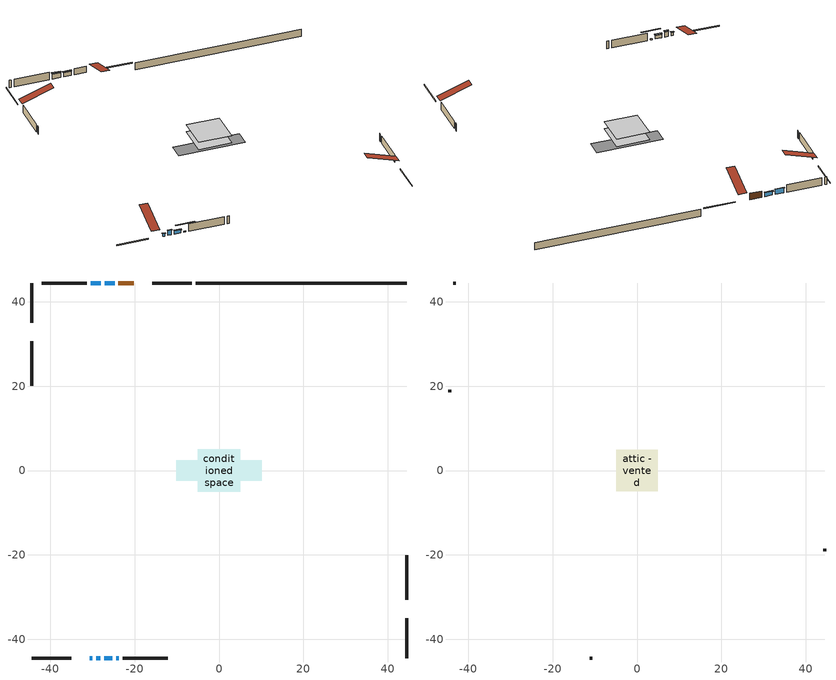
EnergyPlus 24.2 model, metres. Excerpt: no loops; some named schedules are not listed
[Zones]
conditioned space
 floor adiabatic (AdiabaticFloorConstruction): -5,-5 -5,5 5,5 5,-5 z0.76
 floor foundation (Slab1 construction): -10.08,-2.42 -10.08,2.42 10.08,2.42 10.08,-2.42 z-1.64
 wall outside (RimJoist1 construction): -6.48,44.44 -15.85,44.44 / -44.44,-44.44 -35.06,-44.44 / -44.44,44.44 -44.44,35.06 / 44.44,-44.44 44.44,-35.06 z0.76:1.06
 wall outside (AdiabaticWallConstruction 1): -20.25,44.44 -23.83,44.44 z0.76:2.79
 wall outside (AdiabaticWallConstruction): -30.67,-44.44 -30.06,-44.44 z0.76:1.68; -29.13,-44.44 -28.12,-44.44 / -28.01,44.44 -30.45,44.44 z0.76:2.39; -24.76,44.44 -27.08,44.44 z0.76:2.05; -27.19,-44.44 -25.24,-44.44 z0.76:1.84; -24.32,-44.44 -23.71,-44.44 z0.76:1.09
 wall outside (Wall1 construction): -31.38,44.44 -41.99,44.44 / -22.79,-44.44 -12.18,-44.44 / -44.44,30.67 -44.44,20.06 / 44.44,-30.67 44.44,-20.06 z0.76:3.2
 wall foundation (FoundationWall1 construction): -5.55,44.44,-1.64 -5.55,44.44,0.76 39.44,44.44,0.76 39.44,44.44,0.72 44.44,44.44,0.72 44.44,44.44,-1.64
 window (WindowConstruction 3): -30.67,-44.44 -30.06,-44.44 z0.76:1.67
 window (WindowConstruction 4): -29.13,-44.44 -28.12,-44.44 z0.76:2.38
 window (WindowConstruction): -24.76,44.44 -27.08,44.44 z0.76:2.05
 window (WindowConstruction 1): -28.01,44.44 -30.45,44.44 z0.76:2.38
 window (WindowConstruction 2): -27.19,-44.44 -25.24,-44.44 z0.76:1.84
 window (WindowConstruction 5): -24.32,-44.44 -23.72,-44.44 z0.76:1.09
 door (Door): -20.25,44.44 -23.83,44.44 z0.76:2.79
 ceiling adiabatic (AdiabaticFloorConstruction): 5,-5 5,5 -5,5 -5,-5 z0.76
attic - vented
 floor to conditioned space (Floor1 construction Reversed): -4.94,-4.94 -4.94,4.94 4.94,4.94 4.94,-4.94 z3.2
 wall outside (Wall2 construction): -42.92,44.44 -43.51,44.44 / -11.25,-44.44 -10.66,-44.44 / -44.44,19.13 -44.44,18.54 / 44.44,-19.13 44.44,-18.54 z0.76:3.2
 roof outside (Roof1 construction): -19.32,44.44,3.2 -19.32,34.82,6.4 -16.78,34.82,6.4 -16.78,44.44,3.2; -31.6,-44.44,3.2 -31.6,-34.82,6.4 -34.13,-34.82,6.4 -34.13,-44.44,3.2; -44.44,31.6,3.2 -34.82,31.6,6.4 -34.82,34.13,6.4 -44.44,34.13,3.2; 44.44,-31.6,3.2 34.82,-31.6,6.4 34.82,-34.13,6.4 44.44,-34.13,3.2
shading: -29.86,-44.44 -30.87,-44.44 -30.87,-44.85 -29.86,-44.85 z1.88; -27.92,-44.44 -29.33,-44.44 -29.33,-44.85 -27.92,-44.85 z2.59; -27.28,44.44 -24.56,44.44 -24.56,44.85 -27.28,44.85 z2.25; -30.65,44.44 -27.81,44.44 -27.81,44.85 -30.65,44.85 z2.59; -25.04,-44.44 -27.39,-44.44 -27.39,-44.85 -25.04,-44.85 z2.04; -21.08,-44.44 -26.95,-44.44 -26.95,-44.85 -21.08,-44.85 z3.73
[Building]
Building 1: Terrain=Suburbs
[Site:Location]
North Battleford_SK: Latitude {deg}=52.77; Longitude {deg}=-108.24; Time Zone {hr}=-6; Elevation {m}=548; Keep Site Location Information=Yes
[Site:GroundTemperature:Shallow]
-2.51094, -4.92531, -5.11867, -3.97292, 0.62661, 5.20471, 9.17369, 11.6879, 11.9015, 9.85661, 5.98885, 1.55119
[Site:WaterMainsTemperature]
Calculation Method=Schedule; Temperature Schedule=mains temperature schedule
[Material] Roughness=Rough; Thermal Absorptance=0.9
Name | Thickness {m} | Conductivity {W/m-K} | Density {kg/m3} | Specific Heat {J/kg-K} | Solar Absorptance | Visible Absorptance
asphalt or fiberglass shingles | 0.00635 | 0.162714 | 1121.4 | 1465.45 | 0.84 | 0.84
ceiling loosefill ins | 0.254 | 0.0480833 | 16.02 | 1046.75 | 0.7 | 0.7
ceiling stud and cavity | 0.1397 | 0.136084 | 65.682 | 1177.47 | 0.7 | 0.7
concrete 4.0 in. | 0.1016 | 1.803125 | 2242.8 | 837.4 | 0.7 | 0.7
concrete 8.0 in. | 0.2032 | 1.803125 | 2242.8 | 837.4 | 0.7 | 0.7
door material | 0.04445 | 0.0451087 | 512.64 | 1214.23 | 0.7 | 0.7
exterior vertical ins | 0.080769 | 0.029427 | 32.04 | 1214.23 | 0.7 | 0.7
floor covering | 0.0127 | 0.0433444 | 54.468 | 1339.84 | 0.6 | 0.6
floor rigid ins; wall rigid ins 1 | 0.512978 | 0.029427 | 32.04 | 1214.23 | 0.7 | 0.7
floor stud and cavity | 0.1397 | 1.75129 | 37.0049 | 1207.88 | 0.7 | 0.7
furniture material conditioned space 1 | 0.1524 | 0.115458 | 640.8 | 1214.23 | 0.6 | 0.6
gypsum board | 0.0127 | 0.160291 | 801 | 837.4 | 0.6 | 0.6
gypsum board 1 | 0.0127 | 0.160291 | 801 | 837.4 | 0.7 | 0.7
osb sheathing 0.5 in. | 0.0127 | 0.115458 | 512.64 | 1214.23 | 0.7 | 0.7
osb sheathing 0.75 in. | 0.01905 | 0.115458 | 512.64 | 1214.23 | 0.7 | 0.7
osb sheathing 2.0 in. | 0.0508 | 0.115458 | 512.64 | 1214.23 | 0.7 | 0.7
rim joist rigid ins; wall rigid ins | 0.051816 | 0.029427 | 32.04 | 1214.23 | 0.7 | 0.7
rim joist stud and cavity | 0.0508 | 0.0385396 | 125.044 | 1163.47 | 0.6 | 0.6
wall stud and cavity | 0.1397 | 0.193984 | 139.0536 | 1170.24 | 0.7 | 0.7
wall stud and cavity 1 | 0.0889 | 6.1454 | 50.32683 | 1063.81 | 0.6 | 0.6
wall stud and cavity 2 | 0.0889 | 0.380278 | 52.3479 | 1209.89 | 0.7 | 0.7
wall stud and cavity 3 | 0.0889 | 0.391764 | 83.0341 | 1211.67 | 0.7 | 0.7
wood siding | 0.0254 | 0.102417 | 544.68 | 1172.36 | 0.4 | 0.4
wood siding 1 | 0.00254 | 0.102417 | 544.68 | 1172.36 | 0.4 | 0.4
wood siding 2; wood siding 3; wood siding 4 | 0.0254 | 0.102417 | 544.68 | 1172.36 | 0.7 | 0.7
[WindowMaterial:SimpleGlazingSystem]
Name | U-Factor {W/m2-K} | Solar Heat Gain Coefficient
WindowMaterial | 2.92076 | 0.67
WindowMaterial 1 | 2.88272 | 0.7
WindowMaterial 2 | 2.938365 | 0.65
WindowMaterial 3 | 4.55546 | 0.66
WindowMaterial 4 | 4.04501 | 0.7
WindowMaterial 5 | 3.26144 | 0.43
[Construction]
AdiabaticFloorConstruction: floor stud and cavity, floor rigid ins, osb sheathing 0.75 in., floor covering
AdiabaticWallConstruction: wood siding 3, wall rigid ins 1, wall stud and cavity 2, gypsum board
AdiabaticWallConstruction 1: wood siding 4, wall rigid ins 1, wall stud and cavity 2, gypsum board
Door: door material
Floor1 construction Reversed: gypsum board, ceiling stud and cavity, ceiling loosefill ins
FoundationWall1 construction: concrete 8.0 in., gypsum board 1
furniture construction conditioned space 1: furniture material conditioned space 1
PartitionWallConstruction: gypsum board, wall stud and cavity 3, gypsum board
RimJoist1 construction: wood siding 2, rim joist rigid ins, osb sheathing 2.0 in., rim joist stud and cavity
Roof1 construction: asphalt or fiberglass shingles
Slab1 construction: concrete 4.0 in.
Wall1 construction: wood siding, wall rigid ins, osb sheathing 0.5 in., wall stud and cavity, gypsum board
Wall2 construction: wood siding 1, wall stud and cavity 1
WindowConstruction: WindowMaterial
WindowConstruction 1: WindowMaterial 1
WindowConstruction 2: WindowMaterial 2
WindowConstruction 3: WindowMaterial 3
WindowConstruction 4: WindowMaterial 4
WindowConstruction 5: WindowMaterial 5
[Zone] Multiplier=1; Part of Total Floor Area=Yes
Name | Volume {m3}
attic - vented | 50.7094
conditioned space | 494
[Space]
Name | Zone | Volume {m3}
attic - vented 1 | attic - vented | 50.7094
conditioned space 1 | conditioned space | 494
[ZoneInfiltration:EffectiveLeakageArea]
infil attic - vented 1: Zone or Space=attic - vented 1; Schedule=Always On Discrete; Effective Air Leakage Area {cm2}=3248.67; Stack Coefficient=0.000392445; Wind Coefficient=1.33847e-05
[ZoneMixing]
whole house fan mix: Zone or Space=attic - vented; Schedule=Always On Continuous; Design Flow Rate Calculation Method=Flow/Zone; Design Flow Rate {m3/s}=0; Source Zone or Space=conditioned space
[SurfaceProperty:ExposedFoundationPerimeter]
Slab1: Exposed Perimeter Calculation Method=TotalExposedPerimeter; Total Exposed Perimeter {m}=49.988
[InternalMass] Zone or ZoneList=conditioned space; Space or SpaceList=conditioned space 1
Name | Construction | Surface Area {m2}
furniture mass conditioned space 1 | furniture construction conditioned space 1 | 79.04
partition wall mass | PartitionWallConstruction | 197.6
[Lights]
interior lighting: Zone or ZoneList or Space or SpaceList=conditioned space 1; Schedule=interior lighting schedule; Design Level Calculation Method=LightingLevel; Lighting Level {W}=343.2; Return Air Fraction=0; Fraction Radiant=0.6; Fraction Visible=0.2; Fraction Replaceable=1
[People]
occupants: Zone or ZoneList or Space or SpaceList=conditioned space 1; Number of People Schedule=occupants schedule; Number of People Calculation Method=People; Number of People=3; Fraction Radiant=0.314171; Sensible Heat Fraction=0.56303; Activity Level Schedule=occupants activity schedule; Carbon Dioxide Generation Rate {m3/s-W}=0; Enable ASHRAE 55 Comfort Warnings=No; Mean Radiant Temperature Calculation Type=EnclosureAveraged
[ElectricEquipment] Zone or ZoneList or Space or SpaceList=conditioned space 1; Design Level Calculation Method=EquipmentLevel
Name | Schedule | Design Level {W} | Fraction Latent | Fraction Radiant | Fraction Lost
clothes dryer | clothes dryer schedule | 140.772 | 0.015 | 0.081 | 0.85
clothes washer | clothes washer schedule | 32.1985 | 0.03 | 0.162 | 0.7
cooking range | cooking range schedule | 215.147 | 0.08 | 0.432 | 0.2
dishwasher | dishwasher schedule | 66.8632 | 0.3 | 0.18 | 0.4
fridge | fridge schedule | 72.9452 | 0 | 0.6 | 0
mech vent house fan | mech vent house fan schedule | 10 | 0 | 0 | 1
mech vent house fan cfis | mech vent house fan cfis schedule | 0 | 0 | 0 | 0
misc plug loads | misc plug loads schedule | 494.7 | 0.045 | 0.513 | 0.1
whole house fan | Always On Discrete | 0 | 0 | 0 | 1
[OtherEquipment] Zone or ZoneList or Space or SpaceList=conditioned space 1; Design Level Calculation Method=EquipmentLevel
Name | Fuel Type | Schedule | Design Level {W} | Fraction Latent | Fraction Radiant | Fraction Lost
clothes dryer 1 | Electricity | clothes dryer schedule | 0 | 0.015 | 0.081 | 0.85
cooking range 1 | Electricity | cooking range schedule | 0 | 0.08 | 0.432 | 0.2
general water use latent | None | general water use schedule | 62.594 | 1 | 0 | 0
general water use sensible | None | general water use schedule | -61.6891 | 0 | 0.6 | 0
mech vent house fan latent load | None | Always On Discrete | 0 | 1 | 0 | 0
mech vent house fan sensible load | None | Always On Discrete | 0 | 0 | 0 | 0
water heater energy adjustment1 | NaturalGas | Always On Discrete | 0.01 | 0 | 0 | 1
[ZoneInfiltration:DesignFlowRate] Zone or ZoneList or Space or SpaceList=conditioned space 1; Schedule=Always On Discrete; Design Flow Rate Calculation Method=Flow/Zone; Design Flow Rate {m3/s}=0
infil flow; natural vent flow; whole house fan flow
[Foundation:Kiva]
Foundation Kiva 1: Initial Indoor Air Temperature {C}=21; Wall Height Above Grade {m}=0.759988; Wall Depth Below Slab {m}=0.2032; Custom Block Material Name 1=exterior vertical ins; Custom Block Depth 1 {m}=2.4; Custom Block X Position 1 {m}=0.2159; Custom Block Z Position 1 {m}=0
[Foundation:Kiva:Settings]
Soil Conductivity {W/m-K}=0.849921; Soil Density {kg/m3}=1842.3; Soil Specific Heat {J/kg-K}=418.7; Ground Solar Absorptivity=0.9; Ground Thermal Absorptivity=0.9; Ground Surface Roughness {m}=0.03; Far-Field Width {m}=40; Deep-Ground Boundary Condition=ZeroFlux; Deep-Ground Depth {m}=40; Minimum Cell Dimension {m}=0.2; Maximum Cell Growth Coefficient=3; Simulation Timestep=Timestep
[Exterior:Lights]
exterior lighting: Schedule=exterior lighting schedule; Design Level {W}=75.6
[Schedule:Constant]
Name | Hourly Value
Always On Continuous; mech vent house fan schedule; mech vent house fan cfis schedule; Always On Discrete | 1
occupants activity schedule | 117.228
fridge schedule | 0
[Schedule:Day:Interval]
interior lighting schedule day: No, 01:00, 0.108182, 04:00, 0.0901515, 05:00, 0.0991667, 06:00, 0.162273, 07:00, 0.270455, 08:00, 0.342576, 10:00, 0.369621, 11:00, 0.351591, 12:00, 0.333561, 13:00, 0.324545, 14:00, 0.31553, 15:00, 0.333561, 16:00, 0.369621, 17:00, 0.450758, 18:00, 0.585985, 19:00, 0.775303, 20:00, 0.955606, 21:00, 0.991667, 22:00, 0.712197, 23:00, 0.360606, 24:00, 0.162273
interior lighting schedule day 1: No, 01:00, 0.100909, 04:00, 0.0840909, 05:00, 0.0925, 06:00, 0.151364, 07:00, 0.252273, 08:00, 0.319545, 10:00, 0.344773, 11:00, 0.327955, 12:00, 0.311136, 13:00, 0.302727, 14:00, 0.294318, 15:00, 0.311136, 16:00, 0.344773, 17:00, 0.420455, 18:00, 0.546591, 19:00, 0.723182, 20:00, 0.891364, 21:00, 0.925, 22:00, 0.664318, 23:00, 0.336364, 24:00, 0.151364
interior lighting schedule day 2: No, 01:00, 0.0927273, 04:00, 0.0772727, 05:00, 0.085, 06:00, 0.139091, 07:00, 0.231818, 08:00, 0.293636, 10:00, 0.316818, 11:00, 0.301364, 12:00, 0.285909, 13:00, 0.278182, 14:00, 0.270455, 15:00, 0.285909, 16:00, 0.316818, 17:00, 0.386364, 18:00, 0.502273, 19:00, 0.664545, 20:00, 0.819091, 21:00, 0.85, 22:00, 0.610455, 23:00, 0.309091, 24:00, 0.139091
interior lighting schedule default day: No, 24:00, 0
[Schedule:Week:Daily]
interior lighting schedule Week Rule - Jan1-Jan27: interior lighting schedule day, interior lighting schedule day, interior lighting schedule day, interior lighting schedule day, interior lighting schedule day, interior lighting schedule day, interior lighting schedule day, interior lighting schedule default day, interior lighting schedule default day, interior lighting schedule default day, interior lighting schedule default day, interior lighting schedule default day
interior lighting schedule Week Rule - Jan28-Feb3: interior lighting schedule day, interior lighting schedule day, interior lighting schedule day, interior lighting schedule day, interior lighting schedule day 1, interior lighting schedule day 1, interior lighting schedule day 1, interior lighting schedule default day, interior lighting schedule default day, interior lighting schedule default day, interior lighting schedule default day, interior lighting schedule default day
interior lighting schedule Week Rule - Feb4-Feb24: interior lighting schedule day 1, interior lighting schedule day 1, interior lighting schedule day 1, interior lighting schedule day 1, interior lighting schedule day 1, interior lighting schedule day 1, interior lighting schedule day 1, interior lighting schedule default day, interior lighting schedule default day, interior lighting schedule default day, interior lighting schedule default day, interior lighting schedule default day
interior lighting schedule Week Rule - Feb25-Mar3: interior lighting schedule day 1, interior lighting schedule day 1, interior lighting schedule day 1, interior lighting schedule day 1, interior lighting schedule day 2, interior lighting schedule day 2, interior lighting schedule day 2, interior lighting schedule default day, interior lighting schedule default day, interior lighting schedule default day, interior lighting schedule default day, interior lighting schedule default day
interior lighting schedule Week Rule - Mar4-Mar31: interior lighting schedule day 2, interior lighting schedule day 2, interior lighting schedule day 2, interior lighting schedule day 2, interior lighting schedule day 2, interior lighting schedule day 2, interior lighting schedule day 2, interior lighting schedule default day, interior lighting schedule default day, interior lighting schedule default day, interior lighting schedule default day, interior lighting schedule default day
interior lighting schedule Week Rule - Apr1-Apr28: interior lighting schedule day 3, interior lighting schedule day 3, interior lighting schedule day 3, interior lighting schedule day 3, interior lighting schedule day 3, interior lighting schedule day 3, interior lighting schedule day 3, interior lighting schedule default day, interior lighting schedule default day, interior lighting schedule default day, interior lighting schedule default day, interior lighting schedule default day
interior lighting schedule Week Rule - Apr29-May5: interior lighting schedule day 3, interior lighting schedule day 3, interior lighting schedule day 4, interior lighting schedule day 4, interior lighting schedule day 4, interior lighting schedule day 4, interior lighting schedule day 4, interior lighting schedule default day, interior lighting schedule default day, interior lighting schedule default day, interior lighting schedule default day, interior lighting schedule default day
interior lighting schedule Week Rule - May6-May26: interior lighting schedule day 4, interior lighting schedule day 4, interior lighting schedule day 4, interior lighting schedule day 4, interior lighting schedule day 4, interior lighting schedule day 4, interior lighting schedule day 4, interior lighting schedule default day, interior lighting schedule default day, interior lighting schedule default day, interior lighting schedule default day, interior lighting schedule default day
interior lighting schedule Week Rule - May27-Jun2: interior lighting schedule day 4, interior lighting schedule day 4, interior lighting schedule day 4, interior lighting schedule day 4, interior lighting schedule day 4, interior lighting schedule day 5, interior lighting schedule day 5, interior lighting schedule default day, interior lighting schedule default day, interior lighting schedule default day, interior lighting schedule default day, interior lighting schedule default day
interior lighting schedule Week Rule - Jun3-Jun30: interior lighting schedule day 5, interior lighting schedule day 5, interior lighting schedule day 5, interior lighting schedule day 5, interior lighting schedule day 5, interior lighting schedule day 5, interior lighting schedule day 5, interior lighting schedule default day, interior lighting schedule default day, interior lighting schedule default day, interior lighting schedule default day, interior lighting schedule default day
interior lighting schedule Week Rule - Jul1-Jul28: interior lighting schedule day 6, interior lighting schedule day 6, interior lighting schedule day 6, interior lighting schedule day 6, interior lighting schedule day 6, interior lighting schedule day 6, interior lighting schedule day 6, interior lighting schedule default day, interior lighting schedule default day, interior lighting schedule default day, interior lighting schedule default day, interior lighting schedule default day
interior lighting schedule Week Rule - Jul29-Aug4: interior lighting schedule day 6, interior lighting schedule day 6, interior lighting schedule day 6, interior lighting schedule day 7, interior lighting schedule day 7, interior lighting schedule day 7, interior lighting schedule day 7, interior lighting schedule default day, interior lighting schedule default day, interior lighting schedule default day, interior lighting schedule default day, interior lighting schedule default day
interior lighting schedule Week Rule - Aug5-Aug25: interior lighting schedule day 7, interior lighting schedule day 7, interior lighting schedule day 7, interior lighting schedule day 7, interior lighting schedule day 7, interior lighting schedule day 7, interior lighting schedule day 7, interior lighting schedule default day, interior lighting schedule default day, interior lighting schedule default day, interior lighting schedule default day, interior lighting schedule default day
interior lighting schedule Week Rule - Aug26-Sep1: interior lighting schedule day 7, interior lighting schedule day 7, interior lighting schedule day 7, interior lighting schedule day 7, interior lighting schedule day 7, interior lighting schedule day 7, interior lighting schedule day 8, interior lighting schedule default day, interior lighting schedule default day, interior lighting schedule default day, interior lighting schedule default day, interior lighting schedule default day
interior lighting schedule Week Rule - Sep2-Sep29: interior lighting schedule day 8, interior lighting schedule day 8, interior lighting schedule day 8, interior lighting schedule day 8, interior lighting schedule day 8, interior lighting schedule day 8, interior lighting schedule day 8, interior lighting schedule default day, interior lighting schedule default day, interior lighting schedule default day, interior lighting schedule default day, interior lighting schedule default day
interior lighting schedule Week Rule - Sep30-Oct6: interior lighting schedule day 8, interior lighting schedule day 9, interior lighting schedule day 9, interior lighting schedule day 9, interior lighting schedule day 9, interior lighting schedule day 9, interior lighting schedule day 9, interior lighting schedule default day, interior lighting schedule default day, interior lighting schedule default day, interior lighting schedule default day, interior lighting schedule default day
interior lighting schedule Week Rule - Oct7-Oct27: interior lighting schedule day 9, interior lighting schedule day 9, interior lighting schedule day 9, interior lighting schedule day 9, interior lighting schedule day 9, interior lighting schedule day 9, interior lighting schedule day 9, interior lighting schedule default day, interior lighting schedule default day, interior lighting schedule default day, interior lighting schedule default day, interior lighting schedule default day
interior lighting schedule Week Rule - Oct28-Nov3: interior lighting schedule day 9, interior lighting schedule day 9, interior lighting schedule day 9, interior lighting schedule day 9, interior lighting schedule day 10, interior lighting schedule day 10, interior lighting schedule day 10, interior lighting schedule default day, interior lighting schedule default day, interior lighting schedule default day, interior lighting schedule default day, interior lighting schedule default day
interior lighting schedule Week Rule - Nov4-Nov24: interior lighting schedule day 10, interior lighting schedule day 10, interior lighting schedule day 10, interior lighting schedule day 10, interior lighting schedule day 10, interior lighting schedule day 10, interior lighting schedule day 10, interior lighting schedule default day, interior lighting schedule default day, interior lighting schedule default day, interior lighting schedule default day, interior lighting schedule default day
interior lighting schedule Week Rule - Nov25-Dec1: interior lighting schedule day 10, interior lighting schedule day 10, interior lighting schedule day 10, interior lighting schedule day 10, interior lighting schedule day 10, interior lighting schedule day 10, interior lighting schedule day 11, interior lighting schedule default day, interior lighting schedule default day, interior lighting schedule default day, interior lighting schedule default day, interior lighting schedule default day
interior lighting schedule Week Rule - Dec2-Dec31: interior lighting schedule day 11, interior lighting schedule day 11, interior lighting schedule day 11, interior lighting schedule day 11, interior lighting schedule day 11, interior lighting schedule day 11, interior lighting schedule day 11, interior lighting schedule default day, interior lighting schedule default day, interior lighting schedule default day, interior lighting schedule default day, interior lighting schedule default day
occupants schedule Week Rule - Jan1-Dec31: occupants schedule day, occupants schedule day, occupants schedule day, occupants schedule day, occupants schedule day, occupants schedule day, occupants schedule day, occupants schedule default day, occupants schedule default day, occupants schedule default day, occupants schedule default day, occupants schedule default day
clothes dryer schedule Week Rule - Jan1-Dec31: clothes dryer schedule day, clothes dryer schedule day, clothes dryer schedule day, clothes dryer schedule day, clothes dryer schedule day, clothes dryer schedule day, clothes dryer schedule day, clothes dryer schedule default day, clothes dryer schedule default day, clothes dryer schedule default day, clothes dryer schedule default day, clothes dryer schedule default day
clothes washer schedule Week Rule - Jan1-Dec31: clothes washer schedule day, clothes washer schedule day, clothes washer schedule day, clothes washer schedule day, clothes washer schedule day, clothes washer schedule day, clothes washer schedule day, clothes washer schedule default day, clothes washer schedule default day, clothes washer schedule default day, clothes washer schedule default day, clothes washer schedule default day
cooking range schedule Week Rule - Jan1-Dec31: cooking range schedule day, cooking range schedule day, cooking range schedule day, cooking range schedule day, cooking range schedule day, cooking range schedule day, cooking range schedule day, cooking range schedule default day, cooking range schedule default day, cooking range schedule default day, cooking range schedule default day, cooking range schedule default day
dishwasher schedule Week Rule - Jan1-Dec31: dishwasher schedule day, dishwasher schedule day, dishwasher schedule day, dishwasher schedule day, dishwasher schedule day, dishwasher schedule day, dishwasher schedule day, dishwasher schedule default day, dishwasher schedule default day, dishwasher schedule default day, dishwasher schedule default day, dishwasher schedule default day
misc plug loads schedule Week Rule - Jan1-Dec31: misc plug loads schedule day, misc plug loads schedule day, misc plug loads schedule day, misc plug loads schedule day, misc plug loads schedule day, misc plug loads schedule day, misc plug loads schedule day, misc plug loads schedule default day, misc plug loads schedule default day, misc plug loads schedule default day, misc plug loads schedule default day, misc plug loads schedule default day
general water use schedule Week Rule - Jan1-Dec31: general water use schedule day, general water use schedule day, general water use schedule day, general water use schedule day, general water use schedule day, general water use schedule day, general water use schedule day, general water use schedule default day, general water use schedule default day, general water use schedule default day, general water use schedule default day, general water use schedule default day
exterior lighting schedule Week Rule - Jan1-Jan27: exterior lighting schedule day, exterior lighting schedule day, exterior lighting schedule day, exterior lighting schedule day, exterior lighting schedule day, exterior lighting schedule day, exterior lighting schedule day, exterior lighting schedule default day, exterior lighting schedule default day, exterior lighting schedule default day, exterior lighting schedule default day, exterior lighting schedule default day
exterior lighting schedule Week Rule - Jan28-Feb3: exterior lighting schedule day, exterior lighting schedule day, exterior lighting schedule day, exterior lighting schedule day, exterior lighting schedule day 1, exterior lighting schedule day 1, exterior lighting schedule day 1, exterior lighting schedule default day, exterior lighting schedule default day, exterior lighting schedule default day, exterior lighting schedule default day, exterior lighting schedule default day
exterior lighting schedule Week Rule - Feb4-Feb24: exterior lighting schedule day 1, exterior lighting schedule day 1, exterior lighting schedule day 1, exterior lighting schedule day 1, exterior lighting schedule day 1, exterior lighting schedule day 1, exterior lighting schedule day 1, exterior lighting schedule default day, exterior lighting schedule default day, exterior lighting schedule default day, exterior lighting schedule default day, exterior lighting schedule default day
exterior lighting schedule Week Rule - Feb25-Mar3: exterior lighting schedule day 1, exterior lighting schedule day 1, exterior lighting schedule day 1, exterior lighting schedule day 1, exterior lighting schedule day 2, exterior lighting schedule day 2, exterior lighting schedule day 2, exterior lighting schedule default day, exterior lighting schedule default day, exterior lighting schedule default day, exterior lighting schedule default day, exterior lighting schedule default day
exterior lighting schedule Week Rule - Mar4-Mar31: exterior lighting schedule day 2, exterior lighting schedule day 2, exterior lighting schedule day 2, exterior lighting schedule day 2, exterior lighting schedule day 2, exterior lighting schedule day 2, exterior lighting schedule day 2, exterior lighting schedule default day, exterior lighting schedule default day, exterior lighting schedule default day, exterior lighting schedule default day, exterior lighting schedule default day
exterior lighting schedule Week Rule - Apr1-Apr28: exterior lighting schedule day 3, exterior lighting schedule day 3, exterior lighting schedule day 3, exterior lighting schedule day 3, exterior lighting schedule day 3, exterior lighting schedule day 3, exterior lighting schedule day 3, exterior lighting schedule default day, exterior lighting schedule default day, exterior lighting schedule default day, exterior lighting schedule default day, exterior lighting schedule default day
exterior lighting schedule Week Rule - Apr29-May5: exterior lighting schedule day 3, exterior lighting schedule day 3, exterior lighting schedule day 4, exterior lighting schedule day 4, exterior lighting schedule day 4, exterior lighting schedule day 4, exterior lighting schedule day 4, exterior lighting schedule default day, exterior lighting schedule default day, exterior lighting schedule default day, exterior lighting schedule default day, exterior lighting schedule default day
exterior lighting schedule Week Rule - May6-May26: exterior lighting schedule day 4, exterior lighting schedule day 4, exterior lighting schedule day 4, exterior lighting schedule day 4, exterior lighting schedule day 4, exterior lighting schedule day 4, exterior lighting schedule day 4, exterior lighting schedule default day, exterior lighting schedule default day, exterior lighting schedule default day, exterior lighting schedule default day, exterior lighting schedule default day
exterior lighting schedule Week Rule - May27-Jun2: exterior lighting schedule day 4, exterior lighting schedule day 4, exterior lighting schedule day 4, exterior lighting schedule day 4, exterior lighting schedule day 4, exterior lighting schedule day 5, exterior lighting schedule day 5, exterior lighting schedule default day, exterior lighting schedule default day, exterior lighting schedule default day, exterior lighting schedule default day, exterior lighting schedule default day
exterior lighting schedule Week Rule - Jun3-Jun30: exterior lighting schedule day 5, exterior lighting schedule day 5, exterior lighting schedule day 5, exterior lighting schedule day 5, exterior lighting schedule day 5, exterior lighting schedule day 5, exterior lighting schedule day 5, exterior lighting schedule default day, exterior lighting schedule default day, exterior lighting schedule default day, exterior lighting schedule default day, exterior lighting schedule default day
exterior lighting schedule Week Rule - Jul1-Jul28: exterior lighting schedule day 6, exterior lighting schedule day 6, exterior lighting schedule day 6, exterior lighting schedule day 6, exterior lighting schedule day 6, exterior lighting schedule day 6, exterior lighting schedule day 6, exterior lighting schedule default day, exterior lighting schedule default day, exterior lighting schedule default day, exterior lighting schedule default day, exterior lighting schedule default day
exterior lighting schedule Week Rule - Jul29-Aug4: exterior lighting schedule day 6, exterior lighting schedule day 6, exterior lighting schedule day 6, exterior lighting schedule day 7, exterior lighting schedule day 7, exterior lighting schedule day 7, exterior lighting schedule day 7, exterior lighting schedule default day, exterior lighting schedule default day, exterior lighting schedule default day, exterior lighting schedule default day, exterior lighting schedule default day
exterior lighting schedule Week Rule - Aug5-Aug25: exterior lighting schedule day 7, exterior lighting schedule day 7, exterior lighting schedule day 7, exterior lighting schedule day 7, exterior lighting schedule day 7, exterior lighting schedule day 7, exterior lighting schedule day 7, exterior lighting schedule default day, exterior lighting schedule default day, exterior lighting schedule default day, exterior lighting schedule default day, exterior lighting schedule default day
exterior lighting schedule Week Rule - Aug26-Sep1: exterior lighting schedule day 7, exterior lighting schedule day 7, exterior lighting schedule day 7, exterior lighting schedule day 7, exterior lighting schedule day 7, exterior lighting schedule day 7, exterior lighting schedule day 8, exterior lighting schedule default day, exterior lighting schedule default day, exterior lighting schedule default day, exterior lighting schedule default day, exterior lighting schedule default day
exterior lighting schedule Week Rule - Sep2-Sep29: exterior lighting schedule day 8, exterior lighting schedule day 8, exterior lighting schedule day 8, exterior lighting schedule day 8, exterior lighting schedule day 8, exterior lighting schedule day 8, exterior lighting schedule day 8, exterior lighting schedule default day, exterior lighting schedule default day, exterior lighting schedule default day, exterior lighting schedule default day, exterior lighting schedule default day
exterior lighting schedule Week Rule - Sep30-Oct6: exterior lighting schedule day 8, exterior lighting schedule day 9, exterior lighting schedule day 9, exterior lighting schedule day 9, exterior lighting schedule day 9, exterior lighting schedule day 9, exterior lighting schedule day 9, exterior lighting schedule default day, exterior lighting schedule default day, exterior lighting schedule default day, exterior lighting schedule default day, exterior lighting schedule default day
exterior lighting schedule Week Rule - Oct7-Oct27: exterior lighting schedule day 9, exterior lighting schedule day 9, exterior lighting schedule day 9, exterior lighting schedule day 9, exterior lighting schedule day 9, exterior lighting schedule day 9, exterior lighting schedule day 9, exterior lighting schedule default day, exterior lighting schedule default day, exterior lighting schedule default day, exterior lighting schedule default day, exterior lighting schedule default day
exterior lighting schedule Week Rule - Oct28-Nov3: exterior lighting schedule day 9, exterior lighting schedule day 9, exterior lighting schedule day 9, exterior lighting schedule day 9, exterior lighting schedule day 10, exterior lighting schedule day 10, exterior lighting schedule day 10, exterior lighting schedule default day, exterior lighting schedule default day, exterior lighting schedule default day, exterior lighting schedule default day, exterior lighting schedule default day
exterior lighting schedule Week Rule - Nov4-Nov24: exterior lighting schedule day 10, exterior lighting schedule day 10, exterior lighting schedule day 10, exterior lighting schedule day 10, exterior lighting schedule day 10, exterior lighting schedule day 10, exterior lighting schedule day 10, exterior lighting schedule default day, exterior lighting schedule default day, exterior lighting schedule default day, exterior lighting schedule default day, exterior lighting schedule default day
exterior lighting schedule Week Rule - Nov25-Dec1: exterior lighting schedule day 10, exterior lighting schedule day 10, exterior lighting schedule day 10, exterior lighting schedule day 10, exterior lighting schedule day 10, exterior lighting schedule day 10, exterior lighting schedule day 11, exterior lighting schedule default day, exterior lighting schedule default day, exterior lighting schedule default day, exterior lighting schedule default day, exterior lighting schedule default day
exterior lighting schedule Week Rule - Dec2-Dec31: exterior lighting schedule day 11, exterior lighting schedule day 11, exterior lighting schedule day 11, exterior lighting schedule day 11, exterior lighting schedule day 11, exterior lighting schedule day 11, exterior lighting schedule day 11, exterior lighting schedule default day, exterior lighting schedule default day, exterior lighting schedule default day, exterior lighting schedule default day, exterior lighting schedule default day
[Schedule:Year]
interior lighting schedule: interior lighting schedule Week Rule - Jan1-Jan27, 1, 1, 1, 27, interior lighting schedule Week Rule - Jan28-Feb3, 1, 28, 2, 3, interior lighting schedule Week Rule - Feb4-Feb24, 2, 4, 2, 24, interior lighting schedule Week Rule - Feb25-Mar3, 2, 25, 3, 3, interior lighting schedule Week Rule - Mar4-Mar31, 3, 4, 3, 31, interior lighting schedule Week Rule - Apr1-Apr28, 4, 1, 4, 28, interior lighting schedule Week Rule - Apr29-May5, 4, 29, 5, 5, interior lighting schedule Week Rule - May6-May26, 5, 6, 5, 26, interior lighting schedule Week Rule - May27-Jun2, 5, 27, 6, 2, interior lighting schedule Week Rule - Jun3-Jun30, 6, 3, 6, 30, interior lighting schedule Week Rule - Jul1-Jul28, 7, 1, 7, 28, interior lighting schedule Week Rule - Jul29-Aug4, 7, 29, 8, 4, interior lighting schedule Week Rule - Aug5-Aug25, 8, 5, 8, 25, interior lighting schedule Week Rule - Aug26-Sep1, 8, 26, 9, 1, interior lighting schedule Week Rule - Sep2-Sep29, 9, 2, 9, 29, interior lighting schedule Week Rule - Sep30-Oct6, 9, 30, 10, 6, interior lighting schedule Week Rule - Oct7-Oct27, 10, 7, 10, 27, interior lighting schedule Week Rule - Oct28-Nov3, 10, 28, 11, 3, interior lighting schedule Week Rule - Nov4-Nov24, 11, 4, 11, 24, interior lighting schedule Week Rule - Nov25-Dec1, 11, 25, 12, 1, interior lighting schedule Week Rule - Dec2-Dec31, 12, 2, 12, 31
occupants schedule: occupants schedule Week Rule - Jan1-Dec31, 1, 1, 12, 31
clothes dryer schedule: clothes dryer schedule Week Rule - Jan1-Dec31, 1, 1, 12, 31
clothes washer schedule: clothes washer schedule Week Rule - Jan1-Dec31, 1, 1, 12, 31
cooking range schedule: cooking range schedule Week Rule - Jan1-Dec31, 1, 1, 12, 31
dishwasher schedule: dishwasher schedule Week Rule - Jan1-Dec31, 1, 1, 12, 31
misc plug loads schedule: misc plug loads schedule Week Rule - Jan1-Dec31, 1, 1, 12, 31
general water use schedule: general water use schedule Week Rule - Jan1-Dec31, 1, 1, 12, 31
exterior lighting schedule: exterior lighting schedule Week Rule - Jan1-Jan27, 1, 1, 1, 27, exterior lighting schedule Week Rule - Jan28-Feb3, 1, 28, 2, 3, exterior lighting schedule Week Rule - Feb4-Feb24, 2, 4, 2, 24, exterior lighting schedule Week Rule - Feb25-Mar3, 2, 25, 3, 3, exterior lighting schedule Week Rule - Mar4-Mar31, 3, 4, 3, 31, exterior lighting schedule Week Rule - Apr1-Apr28, 4, 1, 4, 28, exterior lighting schedule Week Rule - Apr29-May5, 4, 29, 5, 5, exterior lighting schedule Week Rule - May6-May26, 5, 6, 5, 26, exterior lighting schedule Week Rule - May27-Jun2, 5, 27, 6, 2, exterior lighting schedule Week Rule - Jun3-Jun30, 6, 3, 6, 30, exterior lighting schedule Week Rule - Jul1-Jul28, 7, 1, 7, 28, exterior lighting schedule Week Rule - Jul29-Aug4, 7, 29, 8, 4, exterior lighting schedule Week Rule - Aug5-Aug25, 8, 5, 8, 25, exterior lighting schedule Week Rule - Aug26-Sep1, 8, 26, 9, 1, exterior lighting schedule Week Rule - Sep2-Sep29, 9, 2, 9, 29, exterior lighting schedule Week Rule - Sep30-Oct6, 9, 30, 10, 6, exterior lighting schedule Week Rule - Oct7-Oct27, 10, 7, 10, 27, exterior lighting schedule Week Rule - Oct28-Nov3, 10, 28, 11, 3, exterior lighting schedule Week Rule - Nov4-Nov24, 11, 4, 11, 24, exterior lighting schedule Week Rule - Nov25-Dec1, 11, 25, 12, 1, exterior lighting schedule Week Rule - Dec2-Dec31, 12, 2, 12, 31
[Schedule:Compact]
mains temperature schedule: Through: 01/01, For: AllDays, Until: 24:00, 3.45833, Through: 01/02, For: AllDays, Until: 24:00, 3.38389, Through: 01/03, For: AllDays, Until: 24:00, 3.31056, Through: 01/04, For: AllDays, Until: 24:00, 3.23833, Through: 01/05, For: AllDays, Until: 24:00, 3.16722, Through: 01/06, For: AllDays, Until: 24:00, 3.09667, Through: 01/07, For: AllDays, Until: 24:00, 3.02722, Through: 01/08, For: AllDays, Until: 24:00, 2.95944, Through: 01/09, For: AllDays, Until: 24:00, 2.89222, Through: 01/10, For: AllDays, Until: 24:00, 2.82611, Through: 01/11, For: AllDays, Until: 24:00, 2.76111, Through: 01/12, For: AllDays, Until: 24:00, 2.69722, Through: 01/13, For: AllDays, Until: 24:00, 2.63444, Through: 01/14, For: AllDays, Until: 24:00, 2.57278, Through: 01/15, For: AllDays, Until: 24:00, 2.51222, Through: 01/16, For: AllDays, Until: 24:00, 2.45333, Through: 01/17, For: AllDays, Until: 24:00, 2.395, Through: 01/18, For: AllDays, Until: 24:00, 2.33833, Through: 01/19, For: AllDays, Until: 24:00, 2.28278, Through: 01/20, For: AllDays, Until: 24:00, 2.22889, Through: 01/21, For: AllDays, Until: 24:00, 2.17611, Through: 01/22, For: AllDays, Until: 24:00, 2.12444, Through: 01/23, For: AllDays, Until: 24:00, 2.07389, Through: 01/24, For: AllDays, Until: 24:00, 2.025, Through: 01/25, For: AllDays, Until: 24:00, 1.97722, Through: 01/26, For: AllDays, Until: 24:00, 1.93111, Through: 01/27, For: AllDays, Until: 24:00, 1.88611, Through: 01/28, For: AllDays, Until: 24:00, 1.84278, Through: 01/29, For: AllDays, Until: 24:00, 1.80056, Through: 01/30, For: AllDays, Until: 24:00, 1.76, Through: 01/31, For: AllDays, Until: 24:00, 1.72056, Through: 02/01, For: AllDays, Until: 24:00, 1.68278, Through: 02/02, For: AllDays, Until: 24:00, 1.64611, Through: 02/03, For: AllDays, Until: 24:00, 1.61111, Through: 02/04, For: AllDays, Until: 24:00, 1.57778, Through: 02/05, For: AllDays, Until: 24:00, 1.54556, Through: 02/06, For: AllDays, Until: 24:00, 1.515, Through: 02/07, For: AllDays, Until: 24:00, 1.48611, Through: 02/08, For: AllDays, Until: 24:00, 1.45889, Through: 02/09, For: AllDays, Until: 24:00, 1.43278, Through: 02/10, For: AllDays, Until: 24:00, 1.40833, Through: 02/11, For: AllDays, Until: 24:00, 1.385, Through: 02/12, For: AllDays, Until: 24:00, 1.36389, Through: 02/13, For: AllDays, Until: 24:00, 1.34389, Through: 02/14, For: AllDays, Until: 24:00, 1.32556, Through: 02/15, For: AllDays, Until: 24:00, 1.30889, Through: 02/16, For: AllDays, Until: 24:00, 1.29333, Through: 02/17, For: AllDays, Until: 24:00, 1.28, Through: 02/18, For: AllDays, Until: 24:00, 1.26778, Through: 02/19, For: AllDays, Until: 24:00, 1.25722, Through: 02/20, For: AllDays, Until: 24:00, 1.24833, Through: 02/21, For: AllDays, Until: 24:00, 1.24111, Through: 02/22, For: AllDays, Until: 24:00, 1.235, Through: 02/23, For: AllDays, Until: 24:00, 1.23056, Through: 02/24, For: AllDays, Until: 24:00, 1.22833, Through: 02/25, For: AllDays, Until: 24:00, 1.22722, Through: 02/26, For: AllDays, Until: 24:00, 1.22778, Through: 02/27, For: AllDays, Until: 24:00, 1.22944, Through: 02/28, For: AllDays, Until: 24:00, 1.23333, Through: 03/01, For: AllDays, Until: 24:00, 1.23833, Through: 03/02, For: AllDays, Until: 24:00, 1.24556, Through: 03/03, For: AllDays, Until: 24:00, 1.25389, Through: 03/04, For: AllDays, Until: 24:00, 1.26389, Through: 03/05, For: AllDays, Until: 24:00, 1.275, Through: 03/06, For: AllDays, Until: 24:00, 1.28833, Through: 03/07, For: AllDays, Until: 24:00, 1.30278, Through: 03/08, For: AllDays, Until: 24:00, 1.31944, Through: 03/09, For: AllDays, Until: 24:00, 1.33722, Through: 03/10, For: AllDays, Until: 24:00, 1.35611, Through: 03/11, For: AllDays, Until: 24:00, 1.37722, Through: 03/12, For: AllDays, Until: 24:00, 1.39944, Through: 03/13, For: AllDays, Until: 24:00, 1.42333, Through: 03/14, For: AllDays, Until: 24:00, 1.44889, Through: 03/15, For: AllDays, Until: 24:00, 1.47611, Through: 03/16, For: AllDays, Until: 24:00, 1.50444, Through: 03/17, For: AllDays, Until: 24:00, 1.53444, Through: 03/18, For: AllDays, Until: 24:00, 1.56611, Through: 03/19, For: AllDays, Until: 24:00, 1.59889, Through: 03/20, For: AllDays, Until: 24:00, 1.63333, Through: 03/21, For: AllDays, Until: 24:00, 1.66889, Through: 03/22, For: AllDays, Until: 24:00, 1.70667, Through: 03/23, For: AllDays, Until: 24:00, 1.745, Through: 03/24, For: AllDays, Until: 24:00, 1.78556, Through: 03/25, For: AllDays, Until: 24:00, 1.82722, Through: 03/26, For: AllDays, Until: 24:00, 1.87, Through: 03/27, For: AllDays, Until: 24:00, 1.91444, Through: 03/28, For: AllDays, Until: 24:00, 1.96, Through: 03/29, For: AllDays, Until: 24:00, 2.00722, Through: 03/30, For: AllDays, Until: 24:00, 2.05556, Through: 03/31, For: AllDays, Until: 24:00, 2.10556, Through: 04/01, For: AllDays, Until: 24:00, 2.15667, Through: 04/02, For: AllDays, Until: 24:00, 2.20944, Through: 04/03, For: AllDays, Until: 24:00, 2.26278, Through: 04/04, For: AllDays, Until: 24:00, 2.31778, Through: 04/05, For: AllDays, Until: 24:00, 2.37444, Through: 04/06, For: AllDays, Until: 24:00, 2.43167, Through: 04/07, For: AllDays, Until: 24:00, 2.49056, Through: 04/08, For: AllDays, Until: 24:00, 2.55056, Through: 04/09, For: AllDays, Until: 24:00, 2.61167, Through: 04/10, For: AllDays, Until: 24:00, 2.67389, Through: 04/11, For: AllDays, Until: 24:00, 2.73722, Through: 04/12, For: AllDays, Until: 24:00, 2.80167, Through: 04/13, For: AllDays, Until: 24:00, 2.86778, Through: 04/14, For: AllDays, Until: 24:00, 2.93444, Through: 04/15, For: AllDays, Until: 24:00, 3.00222, Through: 04/16, For: AllDays, Until: 24:00, 3.07111, Through: 04/17, For: AllDays, Until: 24:00, 3.14111, Through: 04/18, For: AllDays, Until: 24:00, 3.21222, Through: 04/19, For: AllDays, Until: 24:00, 3.28389, Through: 04/20, For: AllDays, Until: 24:00, 3.35722, Through: 04/21, For: AllDays, Until: 24:00, 3.43111, Through: 04/22, For: AllDays, Until: 24:00, 3.50556, Through: 04/23, For: AllDays, Until: 24:00, 3.58167, Through: 04/24, For: AllDays, Until: 24:00, 3.65833, Through: 04/25, For: AllDays, Until: 24:00, 3.73556, Through: 04/26, For: AllDays, Until: 24:00, 3.81389, Through: 04/27, For: AllDays, Until: 24:00, 3.89278, Through: 04/28, For: AllDays, Until: 24:00, 3.97278, Through: 04/29, For: AllDays, Until: 24:00, 4.05333, Through: 04/30, For: AllDays, Until: 24:00, 4.135, Through: 05/01, For: AllDays, Until: 24:00, 4.21722, Through: 05/02, For: AllDays, Until: 24:00, 4.3, Through: 05/03, For: AllDays, Until: 24:00, 4.38333, Through: 05/04, For: AllDays, Until: 24:00, 4.46778, Through: 05/05, For: AllDays, Until: 24:00, 4.55222, Through: 05/06, For: AllDays, Until: 24:00, 4.63778, Through: 05/07, For: AllDays, Until: 24:00, 4.72389, Through: 05/08, For: AllDays, Until: 24:00, 4.81, Through: 05/09, For: AllDays, Until: 24:00, 4.89722, Through: 05/10, For: AllDays, Until: 24:00, 4.98444, Through: 05/11, For: AllDays, Until: 24:00, 5.07278, Through: 05/12, For: AllDays, Until: 24:00, 5.16111, Through: 05/13, For: AllDays, Until: 24:00, 5.25, Through: 05/14, For: AllDays, Until: 24:00, 5.33889, Through: 05/15, For: AllDays, Until: 24:00, 5.42889, Through: 05/16, For: AllDays, Until: 24:00, 5.51833, Through: 05/17, For: AllDays, Until: 24:00, 5.60889, Through: 05/18, For: AllDays, Until: 24:00, 5.69944, Through: 05/19, For: AllDays, Until: 24:00, 5.79, Through: 05/20, For: AllDays, Until: 24:00, 5.88111, Through: 05/21, For: AllDays, Until: 24:00, 5.97222, Through: 05/22, For: AllDays, Until: 24:00, 6.06333, Through: 05/23, For: AllDays, Until: 24:00, 6.155, Through: 05/24, For: AllDays, Until: 24:00, 6.24667, Through: 05/25, For: AllDays, Until: 24:00, 6.33833, Through: 05/26, For: AllDays, Until: 24:00, 6.43056, Through: 05/27, For: AllDays, Until: 24:00, 6.52222, Through: 05/28, For: AllDays, Until: 24:00, 6.61389, Through: 05/29, For: AllDays, Until: 24:00, 6.70556, Through: 05/30, For: AllDays, Until: 24:00, 6.79778, Through: 05/31, For: AllDays, Until: 24:00, 6.88944, Through: 06/01, For: AllDays, Until: 24:00, 6.98111, Through: 06/02, For: AllDays, Until: 24:00, 7.07222, Through: 06/03, For: AllDays, Until: 24:00, 7.16389, Through: 06/04, For: AllDays, Until: 24:00, 7.255, Through: 06/05, For: AllDays, Until: 24:00, 7.34611, Through: 06/06, For: AllDays, Until: 24:00, 7.43667, Through: 06/07, For: AllDays, Until: 24:00, 7.52722, Through: 06/08, For: AllDays, Until: 24:00, 7.61722, Through: 06/09, For: AllDays, Until: 24:00, 7.70722, Through: 06/10, For: AllDays, Until: 24:00, 7.79667, Through: 06/11, For: AllDays, Until: 24:00, 7.88611, Through: 06/12, For: AllDays, Until: 24:00, 7.975, Through: 06/13, For: AllDays, Until: 24:00, 8.06333, Through: 06/14, For: AllDays, Until: 24:00, 8.15111, Through: 06/15, For: AllDays, Until: 24:00, 8.23833, Through: 06/16, For: AllDays, Until: 24:00, 8.32556, Through: 06/17, For: AllDays, Until: 24:00, 8.41222, Through: 06/18, For: AllDays, Until: 24:00, 8.49778, Through: 06/19, For: AllDays, Until: 24:00, 8.58333, Through: 06/20, For: AllDays, Until: 24:00, 8.66778, Through: 06/21, For: AllDays, Until: 24:00, 8.75222, Through: 06/22, For: AllDays, Until: 24:00, 8.83556, Through: 06/23, For: AllDays, Until: 24:00, 8.91833, Through: 06/24, For: AllDays, Until: 24:00, 9.00056, Through: 06/25, For: AllDays, Until: 24:00, 9.08167, Through: 06/26, For: AllDays, Until: 24:00, 9.16222, Through: 06/27, For: AllDays, Until: 24:00, 9.24222, Through: 06/28, For: AllDays, Until: 24:00, 9.32111, Through: 06/29, For: AllDays, Until: 24:00, 9.39944, Through: 06/30, For: AllDays, Until: 24:00, 9.47667, Through: 07/01, For: AllDays, Until: 24:00, 9.55333, Through: 07/02, For: AllDays, Until: 24:00, 9.62889, Through: 07/03, For: AllDays, Until: 24:00, 9.70389, Through: 07/04, For: AllDays, Until: 24:00, 9.77778, Through: 07/05, For: AllDays, Until: 24:00, 9.85056, Through: 07/06, For: AllDays, Until: 24:00, 9.92222, Through: 07/07, For: AllDays, Until: 24:00, 9.99333, Through: 07/08, For: AllDays, Until: 24:00, 10.0633, Through: 07/09, For: AllDays, Until: 24:00, 10.1322, Through: 07/10, For: AllDays, Until: 24:00, 10.2, Through: 07/11, For: AllDays, Until: 24:00, 10.2667, Through: 07/12, For: AllDays, Until: 24:00, 10.3322, Through: 07/13, For: AllDays, Until: 24:00, 10.3967, Through: 07/14, For: AllDays, Until: 24:00, 10.46, Through: 07/15, For: AllDays, Until: 24:00, 10.5222, Through: 07/16, For: AllDays, Until: 24:00, 10.5833, Through: 07/17, For: AllDays, Until: 24:00, 10.6433, Through: 07/18, For: AllDays, Until: 24:00, 10.7017, Through: 07/19, For: AllDays, Until: 24:00, 10.7594, Through: 07/20, For: AllDays, Until: 24:00, 10.8156, Through: 07/21, For: AllDays, Until: 24:00, 10.8706, Through: 07/22, For: AllDays, Until: 24:00, 10.9239, Through: 07/23, For: AllDays, Until: 24:00, 10.9761, Through: 07/24, For: AllDays, Until: 24:00, 11.0272, Through: 07/25, For: AllDays, Until: 24:00, 11.0772, Through: 07/26, For: AllDays, Until: 24:00, 11.1256, Through: 07/27, For: AllDays, Until: 24:00, 11.1722, Through: 07/28, For: AllDays, Until: 24:00, 11.2183, Through: 07/29, For: AllDays, Until: 24:00, 11.2622, Through: 07/30, For: AllDays, Until: 24:00, 11.3056, Through: 07/31, For: AllDays, Until: 24:00, 11.3467, Through: 08/01, For: AllDays, Until: 24:00, 11.3867, Through: 08/02, For: AllDays, Until: 24:00, 11.4256, Through: 08/03, For: AllDays, Until: 24:00, 11.4628, Through: 08/04, For: AllDays, Until: 24:00, 11.4983, Through: 08/05, For: AllDays, Until: 24:00, 11.5328, Through: 08/06, For: AllDays, Until: 24:00, 11.5656, Through: 08/07, For: AllDays, Until: 24:00, 11.5972, Through: 08/08, For: AllDays, Until: 24:00, 11.6267, Through: 08/09, For: AllDays, Until: 24:00, 11.655, Through: 08/10, For: AllDays, Until: 24:00, 11.6822, Through: 08/11, For: AllDays, Until: 24:00, 11.7072, Through: 08/12, For: AllDays, Until: 24:00, 11.7311, Through: 08/13, For: AllDays, Until: 24:00, 11.7533, Through: 08/14, For: AllDays, Until: 24:00, 11.7744, Through: 08/15, For: AllDays, Until: 24:00, 11.7933, Through: 08/16, For: AllDays, Until: 24:00, 11.8111, Through: 08/17, For: AllDays, Until: 24:00, 11.8272, Through: 08/18, For: AllDays, Until: 24:00, 11.8417, Through: 08/19, For: AllDays, Until: 24:00, 11.855, Through: 08/20, For: AllDays, Until: 24:00, 11.8661, Through: 08/21, For: AllDays, Until: 24:00, 11.8761, Through: 08/22, For: AllDays, Until: 24:00, 11.8844, Through: 08/23, For: AllDays, Until: 24:00, 11.8911, Through: 08/24, For: AllDays, Until: 24:00, 11.8961, Through: 08/25, For: AllDays, Until: 24:00, 11.8994, Through: 08/26, For: AllDays, Until: 24:00, 11.9017, Through: 08/27, For: AllDays, Until: 24:00, 11.9022, Through: 08/28, For: AllDays, Until: 24:00, 11.9006, Through: 08/29, For: AllDays, Until: 24:00, 11.8978, Through: 08/30, For: AllDays, Until: 24:00, 11.8939, Through: 08/31, For: AllDays, Until: 24:00, 11.8878, Through: 09/01, For: AllDays, Until: 24:00, 11.88, Through: 09/02, For: AllDays, Until: 24:00, 11.8711, Through: 09/03, For: AllDays, Until: 24:00, 11.8606, Through: 09/04, For: AllDays, Until: 24:00, 11.8483, Through: 09/05, For: AllDays, Until: 24:00, 11.8344, Through: 09/06, For: AllDays, Until: 24:00, 11.8189, Through: 09/07, For: AllDays, Until: 24:00, 11.8022, Through: 09/08, For: AllDays, Until: 24:00, 11.7839, Through: 09/09, For: AllDays, Until: 24:00, 11.7639, Through: 09/10, For: AllDays, Until: 24:00, 11.7422, Through: 09/11, For: AllDays, Until: 24:00, 11.7189, Through: 09/12, For: AllDays, Until: 24:00, 11.6944, Through: 09/13, For: AllDays, Until: 24:00, 11.6683, Through: 09/14, For: AllDays, Until: 24:00, 11.6406, Through: 09/15, For: AllDays, Until: 24:00, 11.6117, Through: 09/16, For: AllDays, Until: 24:00, 11.5811, Through: 09/17, For: AllDays, Until: 24:00, 11.5489, Through: 09/18, For: AllDays, Until: 24:00, 11.515, Through: 09/19, For: AllDays, Until: 24:00, 11.48, Through: 09/20, For: AllDays, Until: 24:00, 11.4433, Through: 09/21, For: AllDays, Until: 24:00, 11.4056, Through: 09/22, For: AllDays, Until: 24:00, 11.3661, Through: 09/23, For: AllDays, Until: 24:00, 11.3256, Through: 09/24, For: AllDays, Until: 24:00, 11.2833, Through: 09/25, For: AllDays, Until: 24:00, 11.2394, Through: 09/26, For: AllDays, Until: 24:00, 11.1944, Through: 09/27, For: AllDays, Until: 24:00, 11.1483, Through: 09/28, For: AllDays, Until: 24:00, 11.1006, Through: 09/29, For: AllDays, Until: 24:00, 11.0511, Through: 09/30, For: AllDays, Until: 24:00, 11.0011, Through: 10/01, For: AllDays, Until: 24:00, 10.9494, Through: 10/02, For: AllDays, Until: 24:00, 10.8961, Through: 10/03, For: AllDays, Until: 24:00, 10.8417, Through: 10/04, For: AllDays, Until: 24:00, 10.7861, Through: 10/05, For: AllDays, Until: 24:00, 10.7294, Through: 10/06, For: AllDays, Until: 24:00, 10.6717, Through: 10/07, For: AllDays, Until: 24:00, 10.6122, Through: 10/08, For: AllDays, Until: 24:00, 10.5517, Through: 10/09, For: AllDays, Until: 24:00, 10.49, Through: 10/10, For: AllDays, Until: 24:00, 10.4272, Through: 10/11, For: AllDays, Until: 24:00, 10.3633, Through: 10/12, For: AllDays, Until: 24:00, 10.2983, Through: 10/13, For: AllDays, Until: 24:00, 10.2322, Through: 10/14, For: AllDays, Until: 24:00, 10.1644, Through: 10/15, For: AllDays, Until: 24:00, 10.0961, Through: 10/16, For: AllDays, Until: 24:00, 10.0272, Through: 10/17, For: AllDays, Until: 24:00, 9.95667, Through: 10/18, For: AllDays, Until: 24:00, 9.885, Through: 10/19, For: AllDays, Until: 24:00, 9.81278, Through: 10/20, For: AllDays, Until: 24:00, 9.73944, Through: 10/21, For: AllDays, Until: 24:00, 9.665, Through: 10/22, For: AllDays, Until: 24:00, 9.59, Through: 10/23, For: AllDays, Until: 24:00, 9.51389, Through: 10/24, For: AllDays, Until: 24:00, 9.43667, Through: 10/25, For: AllDays, Until: 24:00, 9.35889, Through: 10/26, For: AllDays, Until: 24:00, 9.28, Through: 10/27, For: AllDays, Until: 24:00, 9.20056, Through: 10/28, For: AllDays, Until: 24:00, 9.12056, Through: 10/29, For: AllDays, Until: 24:00, 9.03944, Through: 10/30, For: AllDays, Until: 24:00, 8.95778, Through: 10/31, For: AllDays, Until: 24:00, 8.875, Through: 11/01, For: AllDays, Until: 24:00, 8.79222, Through: 11/02, For: AllDays, Until: 24:00, 8.70833, Through: 11/03, For: AllDays, Until: 24:00, 8.62389, Through: 11/04, For: AllDays, Until: 24:00, 8.53889, Through: 11/05, For: AllDays, Until: 24:00, 8.45333, Through: 11/06, For: AllDays, Until: 24:00, 8.36722, Through: 11/07, For: AllDays, Until: 24:00, 8.28056, Through: 11/08, For: AllDays, Until: 24:00, 8.19333, Through: 11/09, For: AllDays, Until: 24:00, 8.10556, Through: 11/10, For: AllDays, Until: 24:00, 8.01722, Through: 11/11, For: AllDays, Until: 24:00, 7.92889, Through: 11/12, For: AllDays, Until: 24:00, 7.83944, Through: 11/13, For: AllDays, Until: 24:00, 7.75, Through: 11/14, For: AllDays, Until: 24:00, 7.66056, Through: 11/15, For: AllDays, Until: 24:00, 7.57056, Through: 11/16, For: AllDays, Until: 24:00, 7.48, Through: 11/17, For: AllDays, Until: 24:00, 7.38944, Through: 11/18, For: AllDays, Until: 24:00, 7.29889, Through: 11/19, For: AllDays, Until: 24:00, 7.20778, Through: 11/20, For: AllDays, Until: 24:00, 7.11611, Through: 11/21, For: AllDays, Until: 24:00, 7.025, Through: 11/22, For: AllDays, Until: 24:00, 6.93333, Through: 11/23, For: AllDays, Until: 24:00, 6.84167, Through: 11/24, For: AllDays, Until: 24:00, 6.75, Through: 11/25, For: AllDays, Until: 24:00, 6.65778, Through: 11/26, For: AllDays, Until: 24:00, 6.56611, Through: 11/27, For: AllDays, Until: 24:00, 6.47444, Through: 11/28, For: AllDays, Until: 24:00, 6.38222, Through: 11/29, For: AllDays, Until: 24:00, 6.29056, Through: 11/30, For: AllDays, Until: 24:00, 6.19889, Through: 12/01, For: AllDays, Until: 24:00, 6.10722, Through: 12/02, For: AllDays, Until: 24:00, 6.01611, Through: 12/03, For: AllDays, Until: 24:00, 5.925, Through: 12/04, For: AllDays, Until: 24:00, 5.83389, Through: 12/05, For: AllDays, Until: 24:00, 5.74278, Through: 12/06, For: AllDays, Until: 24:00, 5.65222, Through: 12/07, For: AllDays, Until: 24:00, 5.56167, Through: 12/08, For: AllDays, Until: 24:00, 5.47167, Through: 12/09, For: AllDays, Until: 24:00, 5.38222, Through: 12/10, For: AllDays, Until: 24:00, 5.29278, Through: 12/11, For: AllDays, Until: 24:00, 5.20333, Through: 12/12, For: AllDays, Until: 24:00, 5.115, Through: 12/13, For: AllDays, Until: 24:00, 5.02667, Through: 12/14, For: AllDays, Until: 24:00, 4.93889, Through: 12/15, For: AllDays, Until: 24:00, 4.85167, Through: 12/16, For: AllDays, Until: 24:00, 4.765, Through: 12/17, For: AllDays, Until: 24:00, 4.67889, Through: 12/18, For: AllDays, Until: 24:00, 4.59333, Through: 12/19, For: AllDays, Until: 24:00, 4.50833, Through: 12/20, For: AllDays, Until: 24:00, 4.42389, Through: 12/21, For: AllDays, Until: 24:00, 4.34, Through: 12/22, For: AllDays, Until: 24:00, 4.25667, Through: 12/23, For: AllDays, Until: 24:00, 4.17444, Through: 12/24, For: AllDays, Until: 24:00, 4.09222, Through: 12/25, For: AllDays, Until: 24:00, 4.01167, Through: 12/26, For: AllDays, Until: 24:00, 3.93111, Through: 12/27, For: AllDays, Until: 24:00, 3.85167, Through: 12/28, For: AllDays, Until: 24:00, 3.77278, Through: 12/29, For: AllDays, Until: 24:00, 3.695, Through: 12/30, For: AllDays, Until: 24:00, 3.61778, Through: 12/31, For: AllDays, Until: 24:00, 3.54167
